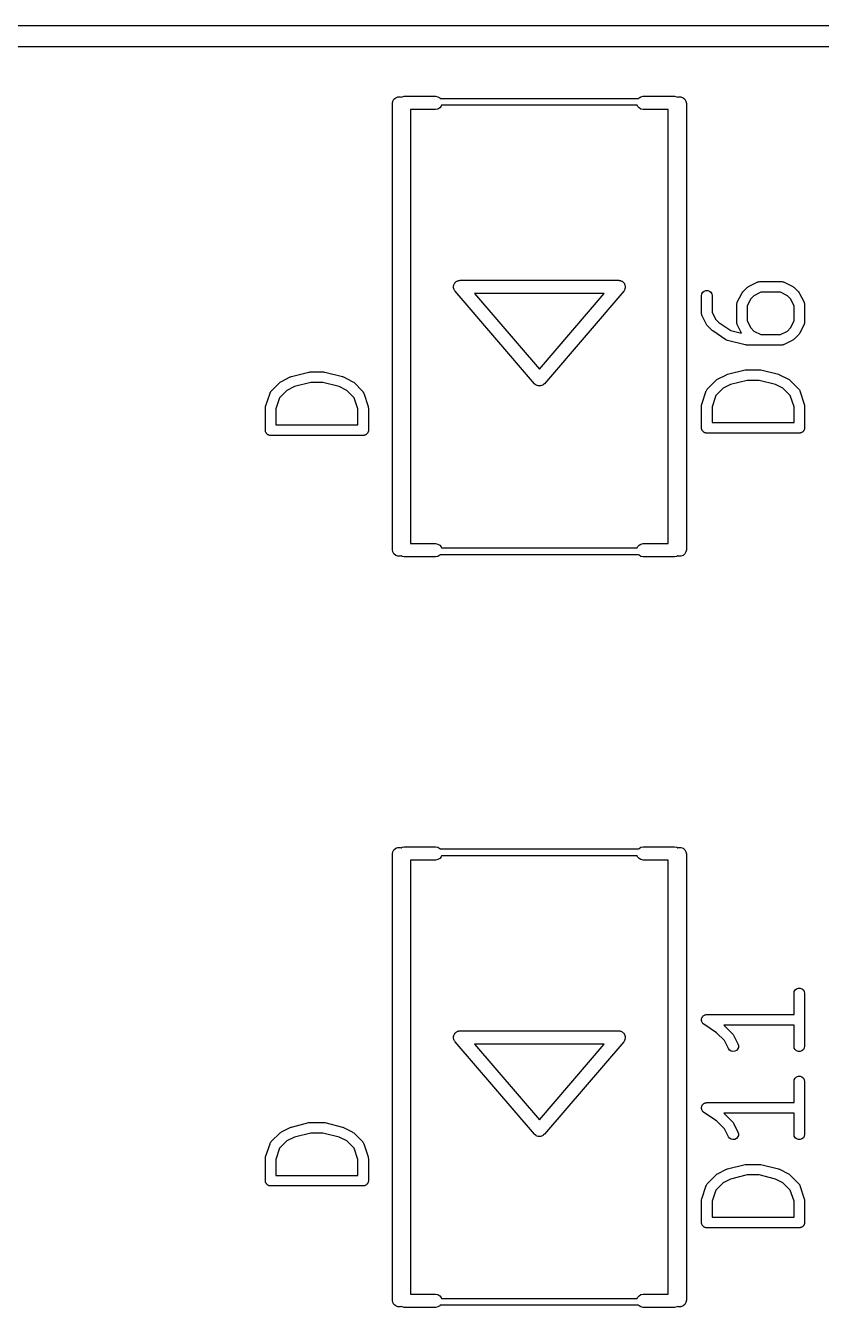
# Model space of a CAD drawing. Extents: x 0 to 102, y -163 to 0.
# Drawn here: x 50.06 to 57.71, y -48.21 to -35.9 of the extents above; entities that cross this region are included whole.
import ezdxf

# ---------------------------------------------------------------- set-up
doc = ezdxf.new("R2010")
doc.units = 0
doc.header["$MEASUREMENT"] = 0
doc.layers.add('BLACK', color=7, linetype='CONTINUOUS')

msp = doc.modelspace()

# ---------------------------------------------------------------- linework, layer by layer
at = {"layer": 'Black'}
for p, q in [((48.3331, -35.8984), (58.9186, -35.8984)), ((58.8885, -36.1016), (48.1299, -36.1016)), ((53.5878, -36.6458), (53.5916, -36.6241)), ((53.5878, -40.9334), (53.5878, -36.6458)), ((53.5916, -36.6241), (53.6026, -36.605)), ((53.6026, -36.605), (53.6195, -36.5908)), ((53.6195, -36.5908), (53.6402, -36.5833)), ((53.6402, -36.5833), (53.6623, -36.5833)), ((53.6623, -36.5833), (53.671, -36.5865)), ((53.671, -36.5865), (53.6803, -36.5811)), ((53.6803, -36.5811), (53.7021, -36.5773)), ((53.7021, -36.5773), (54.0018, -36.5773)), ((54.0018, -36.5773), (54.0235, -36.5811)), ((54.0235, -36.5811), (54.0426, -36.5921)), ((54.0426, -36.6894), (54.0235, -36.7004)), ((54.0426, -36.5921), (54.0472, -36.5976)), ((54.0568, -36.6725), (54.0426, -36.6894)), ((54.0472, -36.5976), (55.9528, -36.5976)), ((54.06, -36.6636), (54.0568, -36.6725)), ((55.94, -36.6636), (54.06, -36.6636)), ((55.9432, -36.6725), (55.94, -36.6636)), ((55.9574, -36.6894), (55.9432, -36.6725)), ((55.9528, -36.5976), (55.9574, -36.5921)), ((55.9574, -36.5921), (55.9765, -36.5811)), ((55.9765, -36.7004), (55.9574, -36.6894)), ((55.9765, -36.5811), (55.9982, -36.5773)), ((55.9982, -36.5773), (56.2979, -36.5773)), ((56.2979, -36.5773), (56.3197, -36.5811)), ((56.3197, -36.5811), (56.329, -36.5865)), ((56.329, -36.5865), (56.3377, -36.5833)), ((56.3377, -36.5833), (56.3598, -36.5833)), ((56.3598, -36.5833), (56.3805, -36.5908)), ((56.3805, -36.5908), (56.3974, -36.605)), ((56.3974, -36.605), (56.4084, -36.6241)), ((56.4084, -36.6241), (56.4122, -36.6458)), ((56.4122, -36.6458), (56.4122, -40.9334)), ((54.0018, -36.7043), (53.763, -36.7043)), ((53.763, -36.7043), (53.763, -40.8749)), ((54.0235, -36.7004), (54.0018, -36.7043)), ((55.9982, -36.7043), (55.9765, -36.7004)), ((56.237, -36.7043), (55.9982, -36.7043)), ((56.237, -40.8749), (56.237, -36.7043)), ((54.1745, -38.4093), (54.1755, -38.4035)), ((54.1755, -38.4144), (54.1745, -38.4093)), ((54.1755, -38.3976), (54.1773, -38.3927)), ((54.1755, -38.4035), (54.1755, -38.3976)), ((54.1755, -38.4196), (54.1755, -38.4144)), ((54.1773, -38.3927), (54.1781, -38.3875)), ((54.1781, -38.3875), (54.181, -38.3824)), ((54.181, -38.3824), (54.183, -38.3768)), ((54.183, -38.3768), (54.1864, -38.3728)), ((54.1864, -38.3728), (54.1889, -38.3683)), ((54.1889, -38.3683), (54.1934, -38.3645)), ((54.1934, -38.3645), (54.1972, -38.36)), ((54.1972, -38.36), (54.2017, -38.3573)), ((54.2017, -38.3573), (54.2057, -38.3539)), ((54.2057, -38.3539), (54.2112, -38.3519)), ((54.2112, -38.3519), (54.2163, -38.3489)), ((54.2163, -38.3489), (54.2214, -38.348)), ((54.2214, -38.348), (54.2263, -38.3462)), ((54.2263, -38.3462), (54.2322, -38.3461)), ((54.2322, -38.3461), (54.238, -38.3451)), ((54.238, -38.3451), (55.762, -38.3451)), ((55.762, -38.3451), (55.7678, -38.3461)), ((55.7678, -38.3461), (55.7737, -38.3462)), ((55.7737, -38.3462), (55.7786, -38.348)), ((55.7786, -38.348), (55.7837, -38.3489)), ((55.7837, -38.3489), (55.7888, -38.3519)), ((55.7888, -38.3519), (55.7943, -38.3539)), ((55.7943, -38.3539), (55.7983, -38.3573)), ((55.7983, -38.3573), (55.8028, -38.36)), ((55.8028, -38.36), (55.8066, -38.3645)), ((55.8066, -38.3645), (55.8111, -38.3683)), ((55.8111, -38.3683), (55.8136, -38.3728)), ((55.8136, -38.3728), (55.817, -38.3768)), ((55.817, -38.3768), (55.819, -38.3824)), ((55.819, -38.3824), (55.8219, -38.3875)), ((55.8219, -38.3875), (55.8227, -38.3927)), ((55.8227, -38.3927), (55.8245, -38.3976)), ((55.8245, -38.3976), (55.8245, -38.4035)), ((55.8245, -38.4035), (55.8255, -38.4093)), ((55.8255, -38.4093), (55.8245, -38.4144)), ((55.8245, -38.4144), (55.8245, -38.4196)), ((56.9537, -38.4573), (56.9961, -38.415)), ((56.9961, -38.415), (57.0027, -38.4103)), ((57.0027, -38.4103), (57.0093, -38.4055)), ((57.0093, -38.4055), (57.0939, -38.3632)), ((57.0939, -38.3632), (57.0968, -38.3623)), ((57.0968, -38.3623), (57.0993, -38.3609)), ((57.0993, -38.3609), (57.1052, -38.3598)), ((57.1052, -38.3598), (57.1109, -38.3581)), ((57.1109, -38.3581), (57.1138, -38.3583)), ((57.1138, -38.3583), (57.1167, -38.3578)), ((57.1167, -38.3578), (57.3283, -38.3578)), ((57.3283, -38.3578), (57.3312, -38.3583)), ((57.3312, -38.3583), (57.3341, -38.3581)), ((57.3341, -38.3581), (57.3398, -38.3598)), ((57.3398, -38.3598), (57.3457, -38.3609)), ((57.3457, -38.3609), (57.3482, -38.3623)), ((57.3482, -38.3623), (57.3511, -38.3632)), ((57.3511, -38.3632), (57.4357, -38.4055)), ((57.4357, -38.4055), (57.4423, -38.4103)), ((57.4423, -38.4103), (57.4489, -38.415)), ((57.4489, -38.415), (57.4913, -38.4573)), ((54.1775, -38.4252), (54.1755, -38.4196)), ((54.1786, -38.4309), (54.1775, -38.4252)), ((54.1812, -38.4354), (54.1786, -38.4309)), ((54.183, -38.4403), (54.1812, -38.4354)), ((54.1868, -38.4449), (54.183, -38.4403)), ((54.1898, -38.4499), (54.1868, -38.4449)), ((54.9518, -39.3389), (54.1898, -38.4499)), ((54.3761, -38.4721), (55, -39.2)), ((55.6239, -38.4721), (54.3761, -38.4721)), ((55, -39.2), (55.6239, -38.4721)), ((55.8102, -38.4499), (55.0482, -39.3389)), ((55.8132, -38.4449), (55.8102, -38.4499)), ((55.817, -38.4403), (55.8132, -38.4449)), ((55.8188, -38.4354), (55.817, -38.4403)), ((55.8214, -38.4309), (55.8188, -38.4354)), ((55.8225, -38.4252), (55.8214, -38.4309)), ((55.8245, -38.4196), (55.8225, -38.4252)), ((56.5579, -38.4933), (56.5609, -38.4759)), ((56.5579, -38.6626), (56.5579, -38.4933)), ((56.5609, -38.4759), (56.5698, -38.4606)), ((56.5698, -38.4606), (56.5833, -38.4493)), ((56.5833, -38.4493), (56.5998, -38.4432)), ((56.5998, -38.4432), (56.6175, -38.4432)), ((56.6175, -38.4432), (56.6341, -38.4493)), ((56.6341, -38.4493), (56.6476, -38.4606)), ((56.6476, -38.4606), (56.6564, -38.4759)), ((56.6564, -38.4759), (56.6595, -38.4933)), ((56.6595, -38.4933), (56.6595, -38.6506)), ((56.9019, -38.5552), (56.9442, -38.4705)), ((56.9442, -38.4705), (56.9491, -38.464)), ((56.9491, -38.464), (56.9537, -38.4573)), ((57.0314, -38.5234), (56.9981, -38.5899)), ((57.0621, -38.4927), (57.0314, -38.5234)), ((57.1287, -38.4594), (57.0621, -38.4927)), ((57.3163, -38.4594), (57.1287, -38.4594)), ((57.3829, -38.4927), (57.3163, -38.4594)), ((57.4136, -38.5234), (57.3829, -38.4927)), ((57.4469, -38.5899), (57.4136, -38.5234)), ((57.4913, -38.4573), (57.4959, -38.464)), ((57.4959, -38.464), (57.5008, -38.4705)), ((57.5008, -38.4705), (57.5431, -38.5552)), ((56.5584, -38.6655), (56.5579, -38.6626)), ((56.5582, -38.6684), (56.5584, -38.6655)), ((56.6595, -38.6506), (56.6928, -38.7172)), ((56.8965, -38.5779), (56.897, -38.575)), ((56.8965, -38.7473), (56.8965, -38.5779)), ((56.8969, -38.5721), (56.8986, -38.5664)), ((56.897, -38.575), (56.8969, -38.5721)), ((56.8986, -38.5664), (56.8996, -38.5606)), ((56.8996, -38.5606), (56.9011, -38.558)), ((56.9011, -38.558), (56.9019, -38.5552)), ((56.9981, -38.5899), (56.9981, -38.7353)), ((57.4469, -38.7353), (57.4469, -38.5899)), ((57.5431, -38.5552), (57.5439, -38.558)), ((57.5439, -38.558), (57.5454, -38.5606)), ((57.5454, -38.5606), (57.5464, -38.5664)), ((57.5464, -38.5664), (57.5481, -38.5721)), ((57.5481, -38.5721), (57.548, -38.575)), ((57.548, -38.575), (57.5485, -38.5779)), ((57.5485, -38.5779), (57.5485, -38.7473)), ((56.5599, -38.6741), (56.5582, -38.6684)), ((56.5609, -38.68), (56.5599, -38.6741)), ((56.5624, -38.6825), (56.5609, -38.68)), ((56.5632, -38.6853), (56.5624, -38.6825)), ((56.6056, -38.77), (56.5632, -38.6853)), ((56.6104, -38.7765), (56.6056, -38.77)), ((56.6151, -38.7832), (56.6104, -38.7765)), ((56.6574, -38.8255), (56.6151, -38.7832)), ((56.6928, -38.7172), (56.7257, -38.7501)), ((56.7257, -38.7501), (56.8412, -38.8271)), ((56.897, -38.7501), (56.8965, -38.7473)), ((56.8969, -38.7531), (56.897, -38.7501)), ((56.8986, -38.7588), (56.8969, -38.7531)), ((56.8996, -38.7646), (56.8986, -38.7588)), ((56.9011, -38.7672), (56.8996, -38.7646)), ((56.9019, -38.77), (56.9011, -38.7672)), ((56.9432, -38.8526), (56.9019, -38.77)), ((56.9981, -38.7353), (57.0314, -38.8018)), ((57.4136, -38.8018), (57.4469, -38.7353)), ((57.5431, -38.77), (57.5008, -38.8547)), ((57.5439, -38.7672), (57.5431, -38.77)), ((57.5454, -38.7646), (57.5439, -38.7672)), ((57.5464, -38.7588), (57.5454, -38.7646)), ((57.5481, -38.7531), (57.5464, -38.7588)), ((57.5485, -38.7473), (57.548, -38.7501)), ((57.548, -38.7501), (57.5481, -38.7531)), ((56.6615, -38.8284), (56.6574, -38.8255)), ((56.6652, -38.8319), (56.6615, -38.8284)), ((56.7922, -38.9165), (56.6652, -38.8319)), ((56.8412, -38.8271), (56.9432, -38.8526)), ((57.0314, -38.8018), (57.0621, -38.8325)), ((57.0621, -38.8325), (57.1287, -38.8658)), ((57.1287, -38.8658), (57.3163, -38.8658)), ((57.3163, -38.8658), (57.3829, -38.8325)), ((57.3829, -38.8325), (57.4136, -38.8018)), ((57.4489, -38.9102), (57.4423, -38.9148)), ((57.4913, -38.8679), (57.4489, -38.9102)), ((57.4959, -38.8612), (57.4913, -38.8679)), ((57.5008, -38.8547), (57.4959, -38.8612)), ((56.8001, -38.92), (56.7922, -38.9165)), ((56.808, -38.9235), (56.8001, -38.92)), ((56.9773, -38.9659), (56.808, -38.9235)), ((56.9835, -38.9663), (56.9773, -38.9659)), ((56.9897, -38.9674), (56.9835, -38.9663)), ((57.3283, -38.9674), (56.9897, -38.9674)), ((57.3312, -38.9669), (57.3283, -38.9674)), ((57.3341, -38.9671), (57.3312, -38.9669)), ((57.3398, -38.9654), (57.3341, -38.9671)), ((57.3457, -38.9643), (57.3398, -38.9654)), ((57.3482, -38.9629), (57.3457, -38.9643)), ((57.3511, -38.962), (57.3482, -38.9629)), ((57.4357, -38.9197), (57.3511, -38.962)), ((57.4423, -38.9148), (57.4357, -38.9197)), ((52.5219, -39.3157), (52.6066, -39.2733)), ((52.6066, -39.2733), (52.6119, -39.2717)), ((52.6119, -39.2717), (52.617, -39.2695)), ((52.617, -39.2695), (52.7863, -39.2272)), ((52.7863, -39.2272), (52.7925, -39.2267)), ((52.7925, -39.2267), (52.7987, -39.2256)), ((52.7987, -39.2256), (52.9257, -39.2256)), ((52.9257, -39.2256), (52.9318, -39.2267)), ((52.9318, -39.2267), (52.938, -39.2272)), ((52.938, -39.2272), (53.1073, -39.2695)), ((53.1073, -39.2695), (53.1124, -39.2717)), ((53.1124, -39.2717), (53.1177, -39.2733)), ((53.1177, -39.2733), (53.2024, -39.3157)), ((56.7129, -39.2945), (56.7976, -39.2522)), ((56.7976, -39.2522), (56.8029, -39.2506)), ((56.8029, -39.2506), (56.808, -39.2483)), ((56.808, -39.2483), (56.9773, -39.206)), ((56.9773, -39.206), (56.9835, -39.2055)), ((56.9835, -39.2055), (56.9897, -39.2045)), ((56.9897, -39.2045), (57.1167, -39.2045)), ((57.1167, -39.2045), (57.1228, -39.2055)), ((57.1228, -39.2055), (57.129, -39.206)), ((57.129, -39.206), (57.2983, -39.2483)), ((57.2983, -39.2483), (57.3034, -39.2506)), ((57.3034, -39.2506), (57.3087, -39.2522)), ((57.3087, -39.2522), (57.3934, -39.2945)), ((52.4241, -39.4098), (52.5087, -39.3252)), ((52.5748, -39.4029), (52.5044, -39.4732)), ((52.5087, -39.3252), (52.5154, -39.3205)), ((52.5154, -39.3205), (52.5219, -39.3157)), ((52.6471, -39.3667), (52.5748, -39.4029)), ((52.8049, -39.3272), (52.6471, -39.3667)), ((52.9194, -39.3272), (52.8049, -39.3272)), ((53.0773, -39.3667), (52.9194, -39.3272)), ((53.1496, -39.4029), (53.0773, -39.3667)), ((53.2199, -39.4732), (53.1496, -39.4029)), ((53.2024, -39.3157), (53.2089, -39.3205)), ((53.2089, -39.3205), (53.2156, -39.3252)), ((53.2156, -39.3252), (53.3003, -39.4098)), ((54.9598, -39.3455), (54.9518, -39.3389)), ((54.9677, -39.3523), (54.9598, -39.3455)), ((54.9683, -39.3525), (54.9677, -39.3523)), ((54.9688, -39.3529), (54.9683, -39.3525)), ((54.9786, -39.3564), (54.9688, -39.3529)), ((54.9883, -39.36), (54.9786, -39.3564)), ((54.989, -39.36), (54.9883, -39.36)), ((54.9896, -39.3602), (54.989, -39.36)), ((55, -39.3601), (54.9896, -39.3602)), ((55.0104, -39.3602), (55, -39.3601)), ((55.011, -39.36), (55.0104, -39.3602)), ((55.0117, -39.36), (55.011, -39.36)), ((55.0214, -39.3564), (55.0117, -39.36)), ((55.0312, -39.3529), (55.0214, -39.3564)), ((55.0317, -39.3525), (55.0312, -39.3529)), ((55.0323, -39.3523), (55.0317, -39.3525)), ((55.0402, -39.3455), (55.0323, -39.3523)), ((55.0482, -39.3389), (55.0402, -39.3455)), ((56.6042, -39.406), (56.605, -39.4031)), ((56.605, -39.4031), (56.6084, -39.3983)), ((56.6084, -39.3983), (56.6112, -39.393)), ((56.6112, -39.393), (56.6134, -39.3911)), ((56.6134, -39.3911), (56.6151, -39.3887)), ((56.6151, -39.3887), (56.6997, -39.304)), ((56.7658, -39.3817), (56.6954, -39.452)), ((56.6997, -39.304), (56.7064, -39.2993)), ((56.7064, -39.2993), (56.7129, -39.2945)), ((56.8381, -39.3455), (56.7658, -39.3817)), ((56.9959, -39.3061), (56.8381, -39.3455)), ((57.1104, -39.3061), (56.9959, -39.3061)), ((57.2683, -39.3455), (57.1104, -39.3061)), ((57.3406, -39.3817), (57.2683, -39.3455)), ((57.4109, -39.452), (57.3406, -39.3817)), ((57.3934, -39.2945), (57.3999, -39.2993)), ((57.3999, -39.2993), (57.4066, -39.304)), ((57.4066, -39.304), (57.4913, -39.3887)), ((57.4913, -39.3887), (57.4929, -39.3911)), ((57.4929, -39.3911), (57.4951, -39.393)), ((57.4951, -39.393), (57.498, -39.3983)), ((57.498, -39.3983), (57.5014, -39.4031)), ((57.5014, -39.4031), (57.5021, -39.406)), ((52.3695, -39.5567), (52.4118, -39.4297)), ((52.4118, -39.4297), (52.4132, -39.4271)), ((52.4132, -39.4271), (52.414, -39.4243)), ((52.414, -39.4243), (52.4174, -39.4194)), ((52.4174, -39.4194), (52.4202, -39.4142)), ((52.4202, -39.4142), (52.4224, -39.4122)), ((52.4224, -39.4122), (52.4241, -39.4098)), ((52.5044, -39.4732), (52.4685, -39.581)), ((53.2559, -39.581), (53.2199, -39.4732)), ((53.3003, -39.4098), (53.3019, -39.4122)), ((53.3019, -39.4122), (53.3041, -39.4142)), ((53.3041, -39.4142), (53.307, -39.4194)), ((53.307, -39.4194), (53.3104, -39.4243)), ((53.3104, -39.4243), (53.3111, -39.4271)), ((53.3111, -39.4271), (53.3125, -39.4297)), ((53.3125, -39.4297), (53.3549, -39.5567)), ((56.5605, -39.5355), (56.6028, -39.4085)), ((56.6028, -39.4085), (56.6042, -39.406)), ((56.6954, -39.452), (56.6595, -39.5598)), ((57.4469, -39.5598), (57.4109, -39.452)), ((57.5021, -39.406), (57.5035, -39.4085)), ((57.5035, -39.4085), (57.5459, -39.5355)), ((52.3669, -39.5728), (52.3683, -39.5648)), ((52.3669, -39.7844), (52.3669, -39.5728)), ((52.3683, -39.5648), (52.3695, -39.5567)), ((52.4685, -39.581), (52.4685, -39.7336)), ((53.2559, -39.7336), (53.2559, -39.581)), ((53.3549, -39.5567), (53.3561, -39.5648)), ((53.3561, -39.5648), (53.3575, -39.5728)), ((53.3575, -39.5728), (53.3575, -39.7844)), ((56.5579, -39.5516), (56.5593, -39.5436)), ((56.5579, -39.7633), (56.5579, -39.5516)), ((56.5593, -39.5436), (56.5605, -39.5355)), ((56.6595, -39.5598), (56.6595, -39.7125)), ((57.4469, -39.7125), (57.4469, -39.5598)), ((57.5459, -39.5355), (57.5471, -39.5436)), ((57.5471, -39.5436), (57.5485, -39.5516)), ((57.5485, -39.5516), (57.5485, -39.7633)), ((52.4685, -39.7336), (53.2559, -39.7336)), ((56.5586, -39.7676), (56.5579, -39.7633)), ((56.5586, -39.7721), (56.5586, -39.7676)), ((56.5602, -39.7763), (56.5586, -39.7721)), ((56.6595, -39.7125), (57.4469, -39.7125)), ((57.5477, -39.7721), (57.5462, -39.7763)), ((57.5485, -39.7633), (57.5477, -39.7676)), ((57.5477, -39.7676), (57.5477, -39.7721)), ((52.3676, -39.7888), (52.3669, -39.7844)), ((52.3676, -39.7933), (52.3676, -39.7888)), ((52.3692, -39.7974), (52.3676, -39.7933)), ((52.3699, -39.8018), (52.3692, -39.7974)), ((52.3722, -39.8057), (52.3699, -39.8018)), ((52.3737, -39.8098), (52.3722, -39.8057)), ((52.3765, -39.8132), (52.3737, -39.8098)), ((52.3788, -39.8171), (52.3765, -39.8132)), ((52.3822, -39.8199), (52.3788, -39.8171)), ((52.385, -39.8233), (52.3822, -39.8199)), ((52.3889, -39.8256), (52.385, -39.8233)), ((52.3923, -39.8284), (52.3889, -39.8256)), ((52.3964, -39.8299), (52.3923, -39.8284)), ((52.4003, -39.8322), (52.3964, -39.8299)), ((52.4047, -39.8329), (52.4003, -39.8322)), ((52.4088, -39.8345), (52.4047, -39.8329)), ((52.4133, -39.8345), (52.4088, -39.8345)), ((52.4177, -39.8352), (52.4133, -39.8345)), ((53.3067, -39.8352), (52.4177, -39.8352)), ((53.311, -39.8345), (53.3067, -39.8352)), ((53.3155, -39.8345), (53.311, -39.8345)), ((53.3197, -39.8329), (53.3155, -39.8345)), ((53.324, -39.8322), (53.3197, -39.8329)), ((53.3279, -39.8299), (53.324, -39.8322)), ((53.3321, -39.8284), (53.3279, -39.8299)), ((53.3355, -39.8256), (53.3321, -39.8284)), ((53.3393, -39.8233), (53.3355, -39.8256)), ((53.3422, -39.8199), (53.3393, -39.8233)), ((53.3456, -39.8171), (53.3422, -39.8199)), ((53.3478, -39.8132), (53.3456, -39.8171)), ((53.3507, -39.8098), (53.3478, -39.8132)), ((53.3522, -39.8057), (53.3507, -39.8098)), ((53.3544, -39.8018), (53.3522, -39.8057)), ((53.3552, -39.7974), (53.3544, -39.8018)), ((53.3567, -39.7933), (53.3552, -39.7974)), ((53.3575, -39.7844), (53.3567, -39.7888)), ((53.3567, -39.7888), (53.3567, -39.7933)), ((56.5609, -39.7806), (56.5602, -39.7763)), ((56.5632, -39.7845), (56.5609, -39.7806)), ((56.5647, -39.7887), (56.5632, -39.7845)), ((56.5675, -39.7921), (56.5647, -39.7887)), ((56.5698, -39.7959), (56.5675, -39.7921)), ((56.5732, -39.7988), (56.5698, -39.7959)), ((56.576, -39.8022), (56.5732, -39.7988)), ((56.5799, -39.8044), (56.576, -39.8022)), ((56.5833, -39.8073), (56.5799, -39.8044)), ((56.5874, -39.8088), (56.5833, -39.8073)), ((56.5913, -39.811), (56.5874, -39.8088)), ((56.5957, -39.8118), (56.5913, -39.811)), ((56.5998, -39.8133), (56.5957, -39.8118)), ((56.6043, -39.8133), (56.5998, -39.8133)), ((56.6087, -39.8141), (56.6043, -39.8133)), ((57.4977, -39.8141), (56.6087, -39.8141)), ((57.502, -39.8133), (57.4977, -39.8141)), ((57.5065, -39.8133), (57.502, -39.8133)), ((57.5107, -39.8118), (57.5065, -39.8133)), ((57.515, -39.811), (57.5107, -39.8118)), ((57.5189, -39.8088), (57.515, -39.811)), ((57.5231, -39.8073), (57.5189, -39.8088)), ((57.5265, -39.8044), (57.5231, -39.8073)), ((57.5303, -39.8022), (57.5265, -39.8044)), ((57.5332, -39.7988), (57.5303, -39.8022)), ((57.5366, -39.7959), (57.5332, -39.7988)), ((57.5388, -39.7921), (57.5366, -39.7959)), ((57.5417, -39.7887), (57.5388, -39.7921)), ((57.5432, -39.7845), (57.5417, -39.7887)), ((57.5454, -39.7806), (57.5432, -39.7845)), ((57.5462, -39.7763), (57.5454, -39.7806)), ((53.763, -40.8749), (54.0018, -40.8749)), ((54.0018, -40.8749), (54.0235, -40.8788)), ((54.0235, -40.8788), (54.0426, -40.8898)), ((55.9574, -40.8898), (55.9765, -40.8788)), ((55.9765, -40.8788), (55.9982, -40.8749)), ((55.9982, -40.8749), (56.237, -40.8749)), ((53.5916, -40.9551), (53.5878, -40.9334)), ((53.6026, -40.9742), (53.5916, -40.9551)), ((53.6195, -40.9884), (53.6026, -40.9742)), ((53.6402, -40.9959), (53.6195, -40.9884)), ((53.6623, -40.9959), (53.6402, -40.9959)), ((53.671, -40.9927), (53.6623, -40.9959)), ((53.6803, -40.9981), (53.671, -40.9927)), ((53.7021, -41.0019), (53.6803, -40.9981)), ((54.0018, -41.0019), (53.7021, -41.0019)), ((54.0235, -40.9981), (54.0018, -41.0019)), ((54.0426, -40.9871), (54.0235, -40.9981)), ((54.0426, -40.8898), (54.0568, -40.9067)), ((54.0472, -40.9816), (54.0426, -40.9871)), ((55.9528, -40.9816), (54.0472, -40.9816)), ((54.0568, -40.9067), (54.06, -40.9156)), ((54.06, -40.9156), (55.94, -40.9156)), ((55.94, -40.9156), (55.9432, -40.9067)), ((55.9432, -40.9067), (55.9574, -40.8898)), ((55.9574, -40.9871), (55.9528, -40.9816)), ((55.9765, -40.9981), (55.9574, -40.9871)), ((55.9982, -41.0019), (55.9765, -40.9981)), ((56.2979, -41.0019), (55.9982, -41.0019)), ((56.3197, -40.9981), (56.2979, -41.0019)), ((56.329, -40.9927), (56.3197, -40.9981)), ((56.3377, -40.9959), (56.329, -40.9927)), ((56.3598, -40.9959), (56.3377, -40.9959)), ((56.3805, -40.9884), (56.3598, -40.9959)), ((56.3974, -40.9742), (56.3805, -40.9884)), ((56.4084, -40.9551), (56.3974, -40.9742)), ((56.4122, -40.9334), (56.4084, -40.9551)), ((53.5878, -43.8562), (53.5916, -43.8345)), ((53.5916, -43.8345), (53.6026, -43.8154)), ((53.6026, -43.8154), (53.6195, -43.8012)), ((53.6195, -43.8012), (53.6402, -43.7937)), ((53.6402, -43.7937), (53.6623, -43.7937)), ((53.6623, -43.7937), (53.671, -43.7969)), ((53.671, -43.7969), (53.6803, -43.7915)), ((53.6803, -43.7915), (53.7021, -43.7877)), ((53.7021, -43.7877), (54.0018, -43.7877)), ((54.0018, -43.7877), (54.0235, -43.7915)), ((54.0235, -43.7915), (54.0426, -43.8025)), ((54.0426, -43.8025), (54.0472, -43.808)), ((54.0472, -43.808), (55.9528, -43.808)), ((55.9528, -43.808), (55.9574, -43.8025)), ((55.9574, -43.8025), (55.9765, -43.7915)), ((55.9765, -43.7915), (55.9982, -43.7877)), ((55.9982, -43.7877), (56.2979, -43.7877)), ((56.2979, -43.7877), (56.3197, -43.7915)), ((56.3197, -43.7915), (56.329, -43.7969)), ((56.329, -43.7969), (56.3377, -43.7937)), ((56.3377, -43.7937), (56.3598, -43.7937)), ((56.3598, -43.7937), (56.3805, -43.8012)), ((56.3805, -43.8012), (56.3974, -43.8154)), ((56.3974, -43.8154), (56.4084, -43.8345)), ((56.4084, -43.8345), (56.4122, -43.8562)), ((53.5878, -48.1438), (53.5878, -43.8562)), ((54.0018, -43.9147), (53.763, -43.9147)), ((53.763, -43.9147), (53.763, -48.0853)), ((54.0235, -43.9108), (54.0018, -43.9147)), ((54.0426, -43.8998), (54.0235, -43.9108)), ((54.0568, -43.8829), (54.0426, -43.8998)), ((54.06, -43.874), (54.0568, -43.8829)), ((55.94, -43.874), (54.06, -43.874)), ((55.9432, -43.8829), (55.94, -43.874)), ((55.9574, -43.8998), (55.9432, -43.8829)), ((55.9765, -43.9108), (55.9574, -43.8998)), ((55.9982, -43.9147), (55.9765, -43.9108)), ((56.237, -43.9147), (55.9982, -43.9147)), ((56.237, -48.0853), (56.237, -43.9147)), ((56.4122, -43.8562), (56.4122, -48.1438)), ((57.4469, -45.1957), (57.4499, -45.1783)), ((57.4499, -45.1783), (57.4588, -45.163)), ((57.4588, -45.163), (57.4723, -45.1517)), ((57.4723, -45.1517), (57.4888, -45.1456)), ((57.4888, -45.1456), (57.5065, -45.1456)), ((57.5065, -45.1456), (57.5231, -45.1517)), ((57.5231, -45.1517), (57.5366, -45.163)), ((57.5366, -45.163), (57.5454, -45.1783)), ((57.5454, -45.1783), (57.5485, -45.1957)), ((57.4469, -45.3989), (57.4469, -45.1957)), ((57.5485, -45.1957), (57.5485, -45.7037)), ((56.5586, -45.4408), (56.5607, -45.4351)), ((56.5607, -45.4351), (56.5621, -45.4293)), ((56.5621, -45.4293), (56.5637, -45.4269)), ((56.5637, -45.4269), (56.5647, -45.4243)), ((56.5647, -45.4243), (56.5686, -45.4196)), ((56.5686, -45.4196), (56.5719, -45.4146)), ((56.5719, -45.4146), (56.5742, -45.4129)), ((56.5742, -45.4129), (56.576, -45.4108)), ((56.576, -45.4108), (56.5813, -45.4077)), ((56.5813, -45.4077), (56.5862, -45.4041)), ((56.5862, -45.4041), (56.5889, -45.4033)), ((56.5889, -45.4033), (56.5913, -45.4019)), ((56.5913, -45.4019), (56.5973, -45.4009)), ((56.5973, -45.4009), (56.6031, -45.3992)), ((56.6031, -45.3992), (56.6059, -45.3994)), ((56.6059, -45.3994), (56.6087, -45.3989)), ((56.6087, -45.3989), (57.4469, -45.3989)), ((54.2112, -45.5623), (54.2163, -45.5593)), ((54.2163, -45.5593), (54.2214, -45.5584)), ((54.2214, -45.5584), (54.2263, -45.5566)), ((54.2263, -45.5566), (54.2322, -45.5565)), ((54.2322, -45.5565), (54.238, -45.5555)), ((54.238, -45.5555), (55.762, -45.5555)), ((55.762, -45.5555), (55.7678, -45.5565)), ((55.7678, -45.5565), (55.7737, -45.5566)), ((55.7737, -45.5566), (55.7786, -45.5584)), ((55.7786, -45.5584), (55.7837, -45.5593)), ((55.7837, -45.5593), (55.7888, -45.5623)), ((56.558, -45.4464), (56.5586, -45.4437)), ((56.5586, -45.4524), (56.558, -45.4464)), ((56.5586, -45.4437), (56.5586, -45.4408)), ((56.5586, -45.4585), (56.5586, -45.4524)), ((56.5596, -45.4611), (56.5586, -45.4585)), ((56.5599, -45.4639), (56.5596, -45.4611)), ((56.5626, -45.4694), (56.5599, -45.4639)), ((56.5647, -45.4751), (56.5626, -45.4694)), ((56.5665, -45.4772), (56.5647, -45.4751)), ((56.5677, -45.4797), (56.5665, -45.4772)), ((56.5721, -45.4839), (56.5677, -45.4797)), ((56.576, -45.4886), (56.5721, -45.4839)), ((56.5785, -45.49), (56.576, -45.4886)), ((56.5805, -45.4919), (56.5785, -45.49)), ((56.7033, -45.5738), (56.5805, -45.4919)), ((57.4469, -45.5005), (56.7736, -45.5005)), ((56.7736, -45.5005), (56.8563, -45.5831)), ((57.4469, -45.7037), (57.4469, -45.5005)), ((54.1745, -45.6197), (54.1755, -45.6139)), ((54.1755, -45.6248), (54.1745, -45.6197)), ((54.1755, -45.608), (54.1773, -45.6031)), ((54.1755, -45.6139), (54.1755, -45.608)), ((54.1755, -45.63), (54.1755, -45.6248)), ((54.1775, -45.6356), (54.1755, -45.63)), ((54.1773, -45.6031), (54.1781, -45.5979)), ((54.1786, -45.6413), (54.1775, -45.6356)), ((54.1781, -45.5979), (54.181, -45.5928)), ((54.1812, -45.6458), (54.1786, -45.6413)), ((54.181, -45.5928), (54.183, -45.5872)), ((54.183, -45.6507), (54.1812, -45.6458)), ((54.183, -45.5872), (54.1864, -45.5832)), ((54.1868, -45.6553), (54.183, -45.6507)), ((54.1864, -45.5832), (54.1889, -45.5787)), ((54.1898, -45.6603), (54.1868, -45.6553)), ((54.1889, -45.5787), (54.1934, -45.5749)), ((54.9518, -46.5493), (54.1898, -45.6603)), ((54.1934, -45.5749), (54.1972, -45.5704)), ((54.1972, -45.5704), (54.2017, -45.5677)), ((54.2017, -45.5677), (54.2057, -45.5643)), ((54.2057, -45.5643), (54.2112, -45.5623)), ((54.3761, -45.6825), (55, -46.4104)), ((55.6239, -45.6825), (54.3761, -45.6825)), ((55, -46.4104), (55.6239, -45.6825)), ((55.8102, -45.6603), (55.0482, -46.5493)), ((55.7888, -45.5623), (55.7943, -45.5643)), ((55.7943, -45.5643), (55.7983, -45.5677)), ((55.7983, -45.5677), (55.8028, -45.5704)), ((55.8028, -45.5704), (55.8066, -45.5749)), ((55.8066, -45.5749), (55.8111, -45.5787)), ((55.8132, -45.6553), (55.8102, -45.6603)), ((55.8111, -45.5787), (55.8136, -45.5832)), ((55.817, -45.6507), (55.8132, -45.6553)), ((55.8136, -45.5832), (55.817, -45.5872)), ((55.817, -45.5872), (55.819, -45.5928)), ((55.8188, -45.6458), (55.817, -45.6507)), ((55.8214, -45.6413), (55.8188, -45.6458)), ((55.819, -45.5928), (55.8219, -45.5979)), ((55.8225, -45.6356), (55.8214, -45.6413)), ((55.8219, -45.5979), (55.8227, -45.6031)), ((55.8245, -45.63), (55.8225, -45.6356)), ((55.8227, -45.6031), (55.8245, -45.608)), ((55.8245, -45.608), (55.8245, -45.6139)), ((55.8245, -45.6139), (55.8255, -45.6197)), ((55.8255, -45.6197), (55.8245, -45.6248)), ((55.8245, -45.6248), (55.8245, -45.63)), ((56.7786, -45.6491), (56.7033, -45.5738)), ((56.8172, -45.7264), (56.7786, -45.6491)), ((56.8563, -45.5831), (56.8609, -45.5897)), ((56.8609, -45.5897), (56.8658, -45.5963)), ((56.8658, -45.5963), (56.9081, -45.6809)), ((56.9081, -45.6809), (56.9131, -45.6979)), ((56.8277, -45.7406), (56.8172, -45.7264)), ((56.8425, -45.7503), (56.8277, -45.7406)), ((56.8596, -45.7544), (56.8425, -45.7503)), ((56.8772, -45.7524), (56.8596, -45.7544)), ((56.8929, -45.7445), (56.8772, -45.7524)), ((56.9051, -45.7317), (56.8929, -45.7445)), ((56.9121, -45.7155), (56.9051, -45.7317)), ((56.9131, -45.6979), (56.9121, -45.7155)), ((57.4499, -45.721), (57.4469, -45.7037)), ((57.4588, -45.7363), (57.4499, -45.721)), ((57.4723, -45.7477), (57.4588, -45.7363)), ((57.4888, -45.7537), (57.4723, -45.7477)), ((57.5065, -45.7537), (57.4888, -45.7537)), ((57.5231, -45.7477), (57.5065, -45.7537)), ((57.5366, -45.7363), (57.5231, -45.7477)), ((57.5454, -45.721), (57.5366, -45.7363)), ((57.5485, -45.7037), (57.5454, -45.721)), ((57.4469, -46.0423), (57.4499, -46.025)), ((57.4469, -46.2455), (57.4469, -46.0423)), ((57.4499, -46.025), (57.4588, -46.0097)), ((57.4588, -46.0097), (57.4723, -45.9983)), ((57.4723, -45.9983), (57.4888, -45.9923)), ((57.4888, -45.9923), (57.5065, -45.9923)), ((57.5065, -45.9923), (57.5231, -45.9983)), ((57.5231, -45.9983), (57.5366, -46.0097)), ((57.5366, -46.0097), (57.5454, -46.025)), ((57.5454, -46.025), (57.5485, -46.0423)), ((57.5485, -46.0423), (57.5485, -46.5503)), ((56.558, -46.2931), (56.5586, -46.2903)), ((56.5586, -46.2991), (56.558, -46.2931)), ((56.5586, -46.2875), (56.5607, -46.2818)), ((56.5586, -46.2903), (56.5586, -46.2875)), ((56.5586, -46.3052), (56.5586, -46.2991)), ((56.5607, -46.2818), (56.5621, -46.2759)), ((56.5621, -46.2759), (56.5637, -46.2736)), ((56.5637, -46.2736), (56.5647, -46.2709)), ((56.5647, -46.2709), (56.5686, -46.2663)), ((56.5686, -46.2663), (56.5719, -46.2612)), ((56.5719, -46.2612), (56.5742, -46.2596)), ((56.5742, -46.2596), (56.576, -46.2574)), ((56.576, -46.2574), (56.5813, -46.2544)), ((56.5813, -46.2544), (56.5862, -46.2508)), ((56.5862, -46.2508), (56.5889, -46.25)), ((56.5889, -46.25), (56.5913, -46.2486)), ((56.5913, -46.2486), (56.5973, -46.2475)), ((56.5973, -46.2475), (56.6031, -46.2458)), ((56.6031, -46.2458), (56.6059, -46.246)), ((56.6059, -46.246), (56.6087, -46.2455)), ((56.6087, -46.2455), (57.4469, -46.2455)), ((56.5596, -46.3078), (56.5586, -46.3052)), ((56.5599, -46.3106), (56.5596, -46.3078)), ((56.5626, -46.316), (56.5599, -46.3106)), ((56.5647, -46.3217), (56.5626, -46.316)), ((56.5665, -46.3239), (56.5647, -46.3217)), ((56.5677, -46.3264), (56.5665, -46.3239)), ((56.5721, -46.3306), (56.5677, -46.3264)), ((56.576, -46.3352), (56.5721, -46.3306)), ((56.5785, -46.3367), (56.576, -46.3352)), ((56.5805, -46.3386), (56.5785, -46.3367)), ((56.7033, -46.4205), (56.5805, -46.3386)), ((56.7786, -46.4958), (56.7033, -46.4205)), ((57.4469, -46.3471), (56.7736, -46.3471)), ((56.7736, -46.3471), (56.8563, -46.4297)), ((57.4469, -46.5503), (57.4469, -46.3471)), ((52.4241, -46.6202), (52.5087, -46.5356)), ((52.5087, -46.5356), (52.5154, -46.5309)), ((52.5154, -46.5309), (52.5219, -46.5261)), ((52.5219, -46.5261), (52.6066, -46.4837)), ((52.6066, -46.4837), (52.6119, -46.4821)), ((52.6119, -46.4821), (52.617, -46.4799)), ((52.617, -46.4799), (52.7863, -46.4375)), ((52.8049, -46.5376), (52.6471, -46.5771)), ((52.7863, -46.4375), (52.7925, -46.4371)), ((52.7925, -46.4371), (52.7987, -46.436)), ((52.7987, -46.436), (52.9257, -46.436)), ((52.9194, -46.5376), (52.8049, -46.5376)), ((53.0773, -46.5771), (52.9194, -46.5376)), ((52.9257, -46.436), (52.9318, -46.4371)), ((52.9318, -46.4371), (52.938, -46.4375)), ((52.938, -46.4375), (53.1073, -46.4799)), ((53.1073, -46.4799), (53.1124, -46.4821)), ((53.1124, -46.4821), (53.1177, -46.4837)), ((53.1177, -46.4837), (53.2024, -46.5261)), ((53.2024, -46.5261), (53.2089, -46.5309)), ((53.2089, -46.5309), (53.2156, -46.5356)), ((53.2156, -46.5356), (53.3003, -46.6202)), ((56.8172, -46.5731), (56.7786, -46.4958)), ((56.8563, -46.4297), (56.8609, -46.4364)), ((56.8609, -46.4364), (56.8658, -46.4429)), ((56.8658, -46.4429), (56.9081, -46.5276)), ((56.9081, -46.5276), (56.9131, -46.5445)), ((56.9131, -46.5445), (56.9121, -46.5621)), ((52.3695, -46.7671), (52.4118, -46.6401)), ((52.4118, -46.6401), (52.4132, -46.6375)), ((52.4132, -46.6375), (52.414, -46.6347)), ((52.414, -46.6347), (52.4174, -46.6298)), ((52.4174, -46.6298), (52.4202, -46.6246)), ((52.4202, -46.6246), (52.4224, -46.6226)), ((52.4224, -46.6226), (52.4241, -46.6202)), ((52.5748, -46.6133), (52.5044, -46.6836)), ((52.6471, -46.5771), (52.5748, -46.6133)), ((53.1496, -46.6133), (53.0773, -46.5771)), ((53.2199, -46.6836), (53.1496, -46.6133)), ((53.3003, -46.6202), (53.3019, -46.6226)), ((53.3019, -46.6226), (53.3041, -46.6246)), ((53.3041, -46.6246), (53.307, -46.6298)), ((53.307, -46.6298), (53.3104, -46.6347)), ((53.3104, -46.6347), (53.3111, -46.6375)), ((53.3111, -46.6375), (53.3125, -46.6401)), ((53.3125, -46.6401), (53.3549, -46.7671)), ((54.9598, -46.5559), (54.9518, -46.5493)), ((54.9677, -46.5627), (54.9598, -46.5559)), ((54.9683, -46.5629), (54.9677, -46.5627)), ((54.9688, -46.5633), (54.9683, -46.5629)), ((54.9786, -46.5668), (54.9688, -46.5633)), ((54.9883, -46.5704), (54.9786, -46.5668)), ((54.989, -46.5704), (54.9883, -46.5704)), ((54.9896, -46.5706), (54.989, -46.5704)), ((55, -46.5705), (54.9896, -46.5706)), ((55.0104, -46.5706), (55, -46.5705)), ((55.011, -46.5704), (55.0104, -46.5706)), ((55.0117, -46.5704), (55.011, -46.5704)), ((55.0214, -46.5668), (55.0117, -46.5704)), ((55.0312, -46.5633), (55.0214, -46.5668)), ((55.0317, -46.5629), (55.0312, -46.5633)), ((55.0323, -46.5627), (55.0317, -46.5629)), ((55.0402, -46.5559), (55.0323, -46.5627)), ((55.0482, -46.5493), (55.0402, -46.5559)), ((56.8277, -46.5872), (56.8172, -46.5731)), ((56.8425, -46.5969), (56.8277, -46.5872)), ((56.8596, -46.601), (56.8425, -46.5969)), ((56.8772, -46.599), (56.8596, -46.601)), ((56.8929, -46.5911), (56.8772, -46.599)), ((56.9051, -46.5783), (56.8929, -46.5911)), ((56.9121, -46.5621), (56.9051, -46.5783)), ((57.4499, -46.5677), (57.4469, -46.5503)), ((57.4588, -46.583), (57.4499, -46.5677)), ((57.4723, -46.5943), (57.4588, -46.583)), ((57.4888, -46.6004), (57.4723, -46.5943)), ((57.5065, -46.6004), (57.4888, -46.6004)), ((57.5231, -46.5943), (57.5065, -46.6004)), ((57.5366, -46.583), (57.5231, -46.5943)), ((57.5454, -46.5677), (57.5366, -46.583)), ((57.5485, -46.5503), (57.5454, -46.5677)), ((52.3669, -46.7832), (52.3683, -46.7752)), ((52.3669, -46.9948), (52.3669, -46.7832)), ((52.3683, -46.7752), (52.3695, -46.7671)), ((52.5044, -46.6836), (52.4685, -46.7914)), ((52.4685, -46.7914), (52.4685, -46.944)), ((53.2559, -46.7914), (53.2199, -46.6836)), ((53.2559, -46.944), (53.2559, -46.7914)), ((53.3549, -46.7671), (53.3561, -46.7752)), ((53.3561, -46.7752), (53.3575, -46.7832)), ((53.3575, -46.7832), (53.3575, -46.9948)), ((56.7129, -46.9282), (56.7976, -46.8859)), ((56.7976, -46.8859), (56.8029, -46.8843)), ((56.8029, -46.8843), (56.808, -46.8821)), ((56.808, -46.8821), (56.9773, -46.8397)), ((56.9773, -46.8397), (56.9835, -46.8393)), ((56.9835, -46.8393), (56.9897, -46.8382)), ((56.9897, -46.8382), (57.1167, -46.8382)), ((57.1167, -46.8382), (57.1228, -46.8393)), ((57.1228, -46.8393), (57.129, -46.8397)), ((57.129, -46.8397), (57.2983, -46.8821)), ((57.2983, -46.8821), (57.3034, -46.8843)), ((57.3034, -46.8843), (57.3087, -46.8859)), ((57.3087, -46.8859), (57.3934, -46.9282)), ((52.3676, -46.9992), (52.3669, -46.9948)), ((52.3676, -47.0037), (52.3676, -46.9992)), ((52.3692, -47.0078), (52.3676, -47.0037)), ((52.3699, -47.0122), (52.3692, -47.0078)), ((52.3722, -47.0161), (52.3699, -47.0122)), ((52.3737, -47.0202), (52.3722, -47.0161)), ((52.3765, -47.0236), (52.3737, -47.0202)), ((52.3788, -47.0275), (52.3765, -47.0236)), ((52.3822, -47.0303), (52.3788, -47.0275)), ((52.385, -47.0337), (52.3822, -47.0303)), ((52.3889, -47.036), (52.385, -47.0337)), ((52.3923, -47.0388), (52.3889, -47.036)), ((52.3964, -47.0403), (52.3923, -47.0388)), ((52.4685, -46.944), (53.2559, -46.944)), ((53.3321, -47.0388), (53.3279, -47.0403)), ((53.3355, -47.036), (53.3321, -47.0388)), ((53.3393, -47.0337), (53.3355, -47.036)), ((53.3422, -47.0303), (53.3393, -47.0337)), ((53.3456, -47.0275), (53.3422, -47.0303)), ((53.3478, -47.0236), (53.3456, -47.0275)), ((53.3507, -47.0202), (53.3478, -47.0236)), ((53.3522, -47.0161), (53.3507, -47.0202)), ((53.3544, -47.0122), (53.3522, -47.0161)), ((53.3552, -47.0078), (53.3544, -47.0122)), ((53.3567, -47.0037), (53.3552, -47.0078)), ((53.3575, -46.9948), (53.3567, -46.9992)), ((53.3567, -46.9992), (53.3567, -47.0037)), ((56.6042, -47.0397), (56.605, -47.0369)), ((56.605, -47.0369), (56.6084, -47.032)), ((56.6084, -47.032), (56.6112, -47.0268)), ((56.6112, -47.0268), (56.6134, -47.0248)), ((56.6134, -47.0248), (56.6151, -47.0224)), ((56.6151, -47.0224), (56.6997, -46.9377)), ((56.7658, -47.0154), (56.6954, -47.0858)), ((56.6997, -46.9377), (56.7064, -46.9331)), ((56.7064, -46.9331), (56.7129, -46.9282)), ((56.8381, -46.9793), (56.7658, -47.0154)), ((56.9959, -46.9398), (56.8381, -46.9793)), ((57.1104, -46.9398), (56.9959, -46.9398)), ((57.2683, -46.9793), (57.1104, -46.9398)), ((57.3406, -47.0154), (57.2683, -46.9793)), ((57.4109, -47.0858), (57.3406, -47.0154)), ((57.3934, -46.9282), (57.3999, -46.9331)), ((57.3999, -46.9331), (57.4066, -46.9377)), ((57.4066, -46.9377), (57.4913, -47.0224)), ((57.4913, -47.0224), (57.4929, -47.0248)), ((57.4929, -47.0248), (57.4951, -47.0268)), ((57.4951, -47.0268), (57.498, -47.032)), ((57.498, -47.032), (57.5014, -47.0369)), ((57.5014, -47.0369), (57.5021, -47.0397)), ((52.4003, -47.0426), (52.3964, -47.0403)), ((52.4047, -47.0433), (52.4003, -47.0426)), ((52.4088, -47.0449), (52.4047, -47.0433)), ((52.4133, -47.0449), (52.4088, -47.0449)), ((52.4177, -47.0456), (52.4133, -47.0449)), ((53.3067, -47.0456), (52.4177, -47.0456)), ((53.311, -47.0449), (53.3067, -47.0456)), ((53.3155, -47.0449), (53.311, -47.0449)), ((53.3197, -47.0433), (53.3155, -47.0449)), ((53.324, -47.0426), (53.3197, -47.0433)), ((53.3279, -47.0403), (53.324, -47.0426)), ((56.5605, -47.1693), (56.6028, -47.0423)), ((56.6028, -47.0423), (56.6042, -47.0397)), ((56.6954, -47.0858), (56.6595, -47.1936)), ((57.4469, -47.1936), (57.4109, -47.0858)), ((57.5021, -47.0397), (57.5035, -47.0423)), ((57.5035, -47.0423), (57.5459, -47.1693)), ((56.5579, -47.1853), (56.5593, -47.1773)), ((56.5579, -47.397), (56.5579, -47.1853)), ((56.5593, -47.1773), (56.5605, -47.1693)), ((56.6595, -47.1936), (56.6595, -47.3462)), ((57.4469, -47.3462), (57.4469, -47.1936)), ((57.5459, -47.1693), (57.5471, -47.1773)), ((57.5471, -47.1773), (57.5485, -47.1853)), ((57.5485, -47.1853), (57.5485, -47.397)), ((56.5586, -47.4014), (56.5579, -47.397)), ((56.5586, -47.4058), (56.5586, -47.4014)), ((56.5602, -47.41), (56.5586, -47.4058)), ((56.6595, -47.3462), (57.4469, -47.3462)), ((57.5477, -47.4058), (57.5462, -47.41)), ((57.5485, -47.397), (57.5477, -47.4014)), ((57.5477, -47.4014), (57.5477, -47.4058)), ((56.5609, -47.4144), (56.5602, -47.41)), ((56.5632, -47.4182), (56.5609, -47.4144)), ((56.5647, -47.4224), (56.5632, -47.4182)), ((56.5675, -47.4258), (56.5647, -47.4224)), ((56.5698, -47.4297), (56.5675, -47.4258)), ((56.5732, -47.4325), (56.5698, -47.4297)), ((56.576, -47.4359), (56.5732, -47.4325)), ((56.5799, -47.4381), (56.576, -47.4359)), ((56.5833, -47.441), (56.5799, -47.4381)), ((56.5874, -47.4425), (56.5833, -47.441)), ((56.5913, -47.4447), (56.5874, -47.4425)), ((56.5957, -47.4455), (56.5913, -47.4447)), ((56.5998, -47.447), (56.5957, -47.4455)), ((56.6043, -47.447), (56.5998, -47.447)), ((56.6087, -47.4478), (56.6043, -47.447)), ((57.4977, -47.4478), (56.6087, -47.4478)), ((57.502, -47.447), (57.4977, -47.4478)), ((57.5065, -47.447), (57.502, -47.447)), ((57.5107, -47.4455), (57.5065, -47.447)), ((57.515, -47.4447), (57.5107, -47.4455)), ((57.5189, -47.4425), (57.515, -47.4447)), ((57.5231, -47.441), (57.5189, -47.4425)), ((57.5265, -47.4381), (57.5231, -47.441)), ((57.5303, -47.4359), (57.5265, -47.4381)), ((57.5332, -47.4325), (57.5303, -47.4359)), ((57.5366, -47.4297), (57.5332, -47.4325)), ((57.5388, -47.4258), (57.5366, -47.4297)), ((57.5417, -47.4224), (57.5388, -47.4258)), ((57.5432, -47.4182), (57.5417, -47.4224)), ((57.5454, -47.4144), (57.5432, -47.4182)), ((57.5462, -47.41), (57.5454, -47.4144)), ((53.5916, -48.1655), (53.5878, -48.1438)), ((53.763, -48.0853), (54.0018, -48.0853)), ((54.0018, -48.0853), (54.0235, -48.0892)), ((54.0235, -48.0892), (54.0426, -48.1002)), ((54.0426, -48.1002), (54.0568, -48.1171)), ((54.0568, -48.1171), (54.06, -48.126)), ((54.06, -48.126), (55.94, -48.126)), ((55.94, -48.126), (55.9432, -48.1171)), ((55.9432, -48.1171), (55.9574, -48.1002)), ((55.9574, -48.1002), (55.9765, -48.0892)), ((55.9765, -48.0892), (55.9982, -48.0853)), ((55.9982, -48.0853), (56.237, -48.0853)), ((56.4122, -48.1438), (56.4084, -48.1655)), ((53.6026, -48.1846), (53.5916, -48.1655)), ((53.6195, -48.1988), (53.6026, -48.1846)), ((53.6402, -48.2063), (53.6195, -48.1988)), ((53.6623, -48.2063), (53.6402, -48.2063)), ((53.671, -48.2031), (53.6623, -48.2063)), ((53.6803, -48.2085), (53.671, -48.2031)), ((53.7021, -48.2123), (53.6803, -48.2085)), ((54.0018, -48.2123), (53.7021, -48.2123)), ((54.0235, -48.2085), (54.0018, -48.2123)), ((54.0426, -48.1975), (54.0235, -48.2085)), ((54.0472, -48.192), (54.0426, -48.1975)), ((55.9528, -48.192), (54.0472, -48.192)), ((55.9574, -48.1975), (55.9528, -48.192)), ((55.9765, -48.2085), (55.9574, -48.1975)), ((55.9982, -48.2123), (55.9765, -48.2085)), ((56.2979, -48.2123), (55.9982, -48.2123)), ((56.3197, -48.2085), (56.2979, -48.2123)), ((56.329, -48.2031), (56.3197, -48.2085)), ((56.3377, -48.2063), (56.329, -48.2031)), ((56.3598, -48.2063), (56.3377, -48.2063)), ((56.3805, -48.1988), (56.3598, -48.2063)), ((56.3974, -48.1846), (56.3805, -48.1988)), ((56.4084, -48.1655), (56.3974, -48.1846))]:
    msp.add_line(p, q, dxfattribs=at)

doc.saveas('drawing.dxf')
